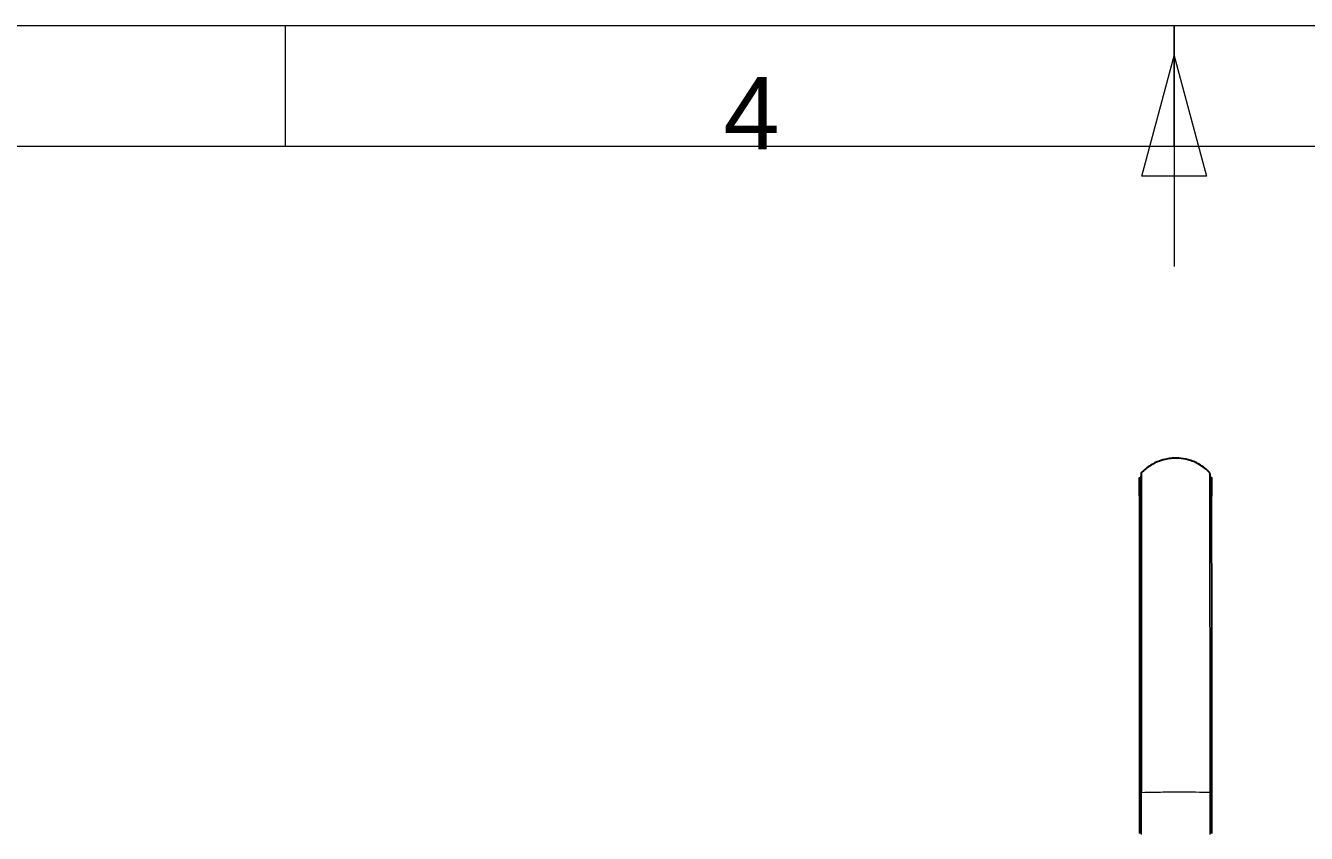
# Model space of a CAD drawing. Header units: millimetres. Extents: x 2151 to 2745, y 1423 to 1843.
# Drawn here: x 2352.6 to 2458.9, y 1773.6 to 1840.6 of the extents above; entities that cross this region are included whole.
import ezdxf

# ---------------------------------------------------------------- set-up
doc = ezdxf.new("R2010")
doc.units = ezdxf.units.MM
doc.styles.add('Arial Unicode MS', font='ARIALUNI.ttf')

msp = doc.modelspace()

# ---------------------------------------------------------------- linework, layer by layer
at = {"linetype": 'Continuous', "lineweight": 18}
for p, q in [((2152.961, 1840.603), (2742.961, 1840.603)), ((2374.211, 1830.603), (2374.211, 1840.603)), ((2447.961, 1840.603), (2447.961, 1820.603)), ((2447.961, 1830.603), (2447.961, 1840.603)), ((2445.281, 1828.103), (2447.961, 1838.103)), ((2447.961, 1838.103), (2450.64, 1828.103)), ((2162.961, 1830.603), (2732.961, 1830.603)), ((2450.64, 1828.103), (2445.281, 1828.103))]:
    msp.add_line(p, q, dxfattribs=at)
at = {"linetype": 'Continuous', "lineweight": 25}
for points, knots in [([(2450.94, 1803.485), (2450.663, 1803.775), (2450.105, 1804.213), (2449.198, 1804.599), (2448.431, 1804.727), (2447.83, 1804.716), (2447.287, 1804.637), (2446.683, 1804.468), (2445.944, 1804.113), (2445.472, 1803.738), (2445.231, 1803.494)], [0, 0, 0, 0, 0.183421, 0.3360834, 0.4572196, 0.5472225, 0.6180019, 0.7148766, 0.8419007, 1, 1, 1, 1]), ([(2445.078, 1801.573), (2445.078, 1802.217), (2445.078, 1802.672), (2445.078, 1803.123), (2445.078, 1803.131), (2445.078, 1802.854), (2445.078, 1802.312), (2445.078, 1801.019), (2445.078, 1800.25), (2445.078, 1798.563), (2445.078, 1797.646), (2445.078, 1795.642), (2445.078, 1794.531), (2445.078, 1791.913), (2445.078, 1790.451), (2445.078, 1787.863), (2445.078, 1786.96), (2445.078, 1785.054), (2445.078, 1784.039), (2445.078, 1781.023), (2445.078, 1779.014), (2445.078, 1777.005)], [0, 0, 0, 0, 0.0625, 0.0625, 0.125, 0.125, 0.25, 0.25, 0.375, 0.375, 0.5, 0.5, 0.625, 0.625, 0.75, 0.75, 0.8125, 0.8125, 0.875, 0.875, 1, 1, 1, 1]), ([(2445.228, 1803.39), (2445.22, 1803.315), (2445.204, 1803.089), (2445.184, 1802.538), (2445.171, 1802.06), (2445.166, 1801.81)], [0, 0, 0, 0, 0.3554658, 0.7012061, 1, 1, 1, 1]), ([(2445.258, 1776.943), (2445.258, 1778.972), (2445.257, 1781.018), (2445.257, 1784.117), (2445.258, 1785.165), (2445.258, 1787.137), (2445.257, 1788.071), (2445.256, 1790.73), (2445.257, 1792.22), (2445.256, 1794.879), (2445.255, 1796.003), (2445.255, 1798.023), (2445.255, 1798.944), (2445.255, 1800.641), (2445.255, 1801.415), (2445.255, 1802.721), (2445.255, 1803.272), (2445.254, 1803.492), (2445.254, 1803.512), (2445.255, 1803.517)], [0, 0, 0, 0, 0.1396136, 0.1396136, 0.2094204, 0.2094204, 0.2792272, 0.2792272, 0.4188409, 0.4188409, 0.5584545, 0.5584545, 0.6980681, 0.6980681, 0.8376817, 0.8376817, 0.9772953, 0.9772953, 1, 1, 1, 1]), ([(2451.014, 1801.752), (2451.012, 1801.805), (2451.005, 1802.043), (2450.992, 1802.438), (2450.973, 1802.89), (2450.953, 1803.244), (2450.938, 1803.387), (2450.93, 1803.434)], [0, 0, 0, 0, 0.0559895, 0.2609977, 0.4918788, 0.7414109, 1, 1, 1, 1]), ([(2451.082, 1777.021), (2451.082, 1778.942), (2451.082, 1780.892), (2451.081, 1783.853), (2451.081, 1784.848), (2451.081, 1786.775), (2451.08, 1787.713), (2451.08, 1790.29), (2451.08, 1791.779), (2451.079, 1794.421), (2451.079, 1795.55), (2451.078, 1797.595), (2451.078, 1798.524), (2451.078, 1800.227), (2451.077, 1800.998), (2451.077, 1802.301), (2451.077, 1802.856), (2451.077, 1803.14), (2451.077, 1803.131), (2451.077, 1802.667), (2451.077, 1802.198), (2451.077, 1801.548)], [0, 0, 0, 0, 0.1197301, 0.1197301, 0.1826065, 0.1826065, 0.2454829, 0.2454829, 0.3712358, 0.3712358, 0.4969886, 0.4969886, 0.6227415, 0.6227415, 0.7484943, 0.7484943, 0.8742472, 0.8742472, 0.9371236, 0.9371236, 1, 1, 1, 1]), ([(2445.078, 1777.005), (2445.078, 1776.431), (2445.078, 1775.859), (2445.078, 1774.716), (2445.078, 1774.146), (2445.078, 1773.578)], [0, 0, 0, 0, 0.4995908, 0.4995908, 1, 1, 1, 1])]:
    msp.add_open_spline(points, degree=3, knots=knots, dxfattribs=at)
at = {"linetype": 'Continuous', "lineweight": 18}
for points, knots in [([(2450.904, 1803.521), (2450.905, 1803.516), (2450.905, 1803.497), (2450.905, 1803.462), (2450.905, 1803.455), (2450.905, 1803.442), (2450.905, 1803.421), (2450.905, 1803.366), (2450.905, 1803.227), (2450.905, 1802.85), (2450.905, 1802.397), (2450.905, 1802.03), (2450.905, 1801.989), (2450.905, 1801.906), (2450.906, 1801.78), (2450.906, 1801.476), (2450.906, 1800.833), (2450.907, 1800.227), (2450.907, 1799.59), (2450.907, 1799.372), (2450.907, 1798.928), (2450.908, 1798.248), (2450.908, 1797.519), (2450.909, 1796.944), (2450.909, 1796.88), (2450.909, 1796.751), (2450.909, 1796.556), (2450.909, 1796.091), (2450.91, 1795.118), (2450.91, 1794.199), (2450.911, 1793.455), (2450.911, 1793.371), (2450.911, 1793.203), (2450.911, 1792.948), (2450.911, 1792.34), (2450.913, 1791.061), (2450.913, 1789.849), (2450.914, 1788.872), (2450.914, 1788.762), (2450.914, 1788.541), (2450.914, 1788.204), (2450.914, 1787.395), (2450.914, 1786.668), (2450.914, 1785.928), (2450.914, 1785.68), (2450.915, 1785.18), (2450.915, 1784.424), (2450.916, 1783.591), (2450.917, 1783.007), (2450.917, 1782.877), (2450.917, 1782.812), (2450.917, 1782.617), (2450.917, 1782.228), (2450.917, 1781.32), (2450.918, 1779.509), (2450.918, 1777.972), (2450.919, 1776.958)], [0, 0, 0, 0, 0.0220398, 0.0220398, 0.0264057, 0.0264057, 0.0307716, 0.0395034, 0.0569669, 0.0918941, 0.1617484, 0.1617484, 0.1704802, 0.1704802, 0.179212, 0.1966755, 0.2316027, 0.301457, 0.301457, 0.3363841, 0.3363841, 0.3713113, 0.4411656, 0.4411656, 0.4498974, 0.4498974, 0.4586292, 0.4760927, 0.5110199, 0.5808742, 0.5808742, 0.589606, 0.589606, 0.5983378, 0.6158013, 0.6507285, 0.7205828, 0.7205828, 0.7293146, 0.7293146, 0.7380464, 0.7555099, 0.7904371, 0.7904371, 0.8079007, 0.8079007, 0.8253642, 0.8602914, 0.8646573, 0.8646573, 0.8690232, 0.8690232, 0.877755, 0.8952185, 0.9301457, 1, 1, 1, 1]), ([(2445.259, 1776.94), (2445.231, 1776.945), (2445.205, 1776.949), (2445.16, 1776.959), (2445.141, 1776.965), (2445.11, 1776.976), (2445.098, 1776.982), (2445.082, 1776.994), (2445.078, 1777), (2445.078, 1777.005)], [0, 0, 0, 0, 0.25, 0.25, 0.5, 0.5, 0.75, 0.75, 1, 1, 1, 1]), ([(2450.918, 1776.958), (2450.584, 1776.97), (2449.722, 1776.99), (2448.084, 1776.999), (2446.468, 1776.976), (2445.6, 1776.963), (2445.258, 1776.945)], [0, 0, 0, 0, 0.2316587, 0.501555, 0.7714514, 1, 1, 1, 1]), ([(2450.919, 1776.958), (2450.944, 1776.962), (2450.967, 1776.967), (2451.008, 1776.977), (2451.026, 1776.982), (2451.054, 1776.992), (2451.065, 1776.998), (2451.079, 1777.009), (2451.082, 1777.015), (2451.082, 1777.021)], [0, 0, 0, 0, 0.25, 0.25, 0.5, 0.5, 0.75, 0.75, 1, 1, 1, 1])]:
    msp.add_open_spline(points, degree=3, knots=knots, dxfattribs=at)
for points in [[(2445.26, 1773.486), (2445.26, 1774.63), (2445.257, 1775.782), (2445.259, 1776.943)], [(2450.918, 1776.958), (2450.919, 1775.792), (2450.92, 1774.636), (2450.92, 1773.486)]]:
    msp.add_open_spline(points, degree=3, dxfattribs=at)
at = {"linetype": 'Continuous', "lineweight": 25}
msp.add_open_spline([(2451.083, 1773.573), (2451.083, 1774.716), (2451.082, 1775.865), (2451.082, 1777.021)], degree=3, dxfattribs=at)

# ---------------------------------------------------------------- texts
at = {"linetype": 'Continuous', "lineweight": 13, "insert": (2410.555, 1830.332), "char_height": 6, "attachment_point": 7, "line_spacing_factor": 1.069626, "style": 'Arial Unicode MS'}
msp.add_mtext('\\W1.0000;4', dxfattribs=at)

doc.saveas('drawing.dxf')
